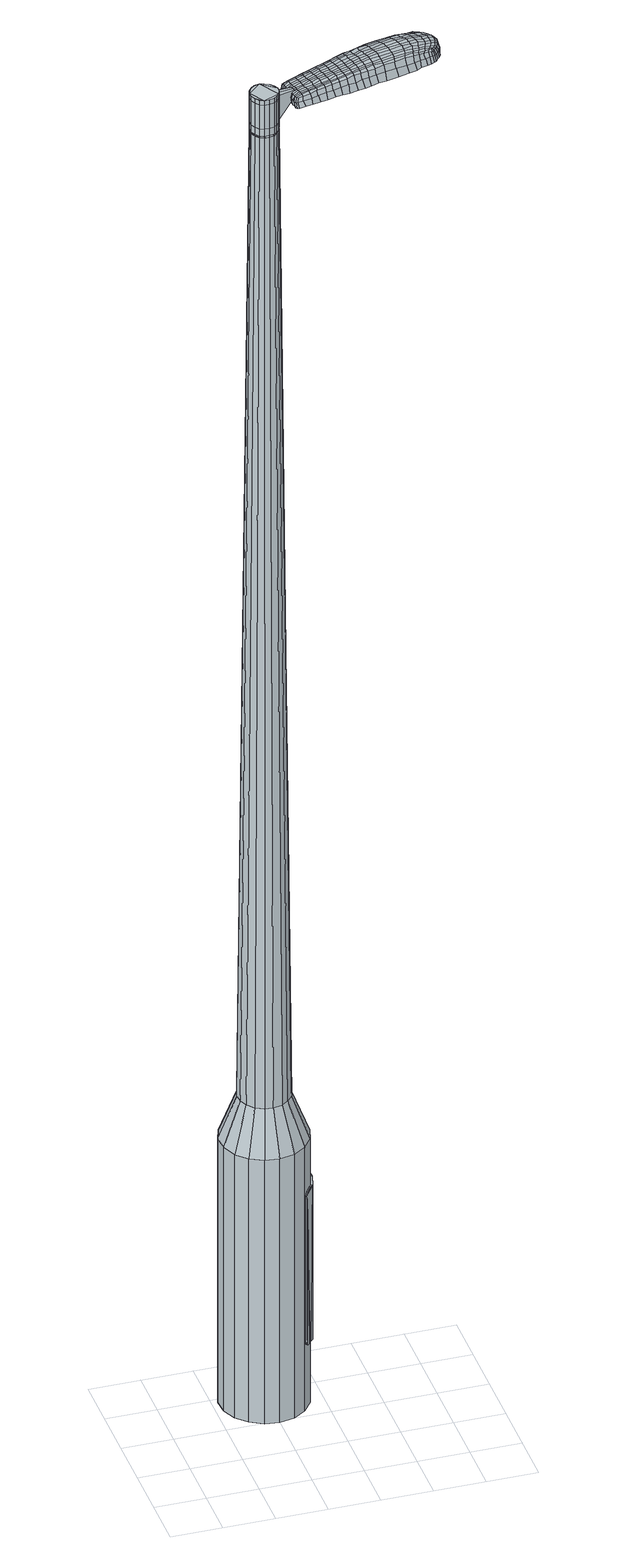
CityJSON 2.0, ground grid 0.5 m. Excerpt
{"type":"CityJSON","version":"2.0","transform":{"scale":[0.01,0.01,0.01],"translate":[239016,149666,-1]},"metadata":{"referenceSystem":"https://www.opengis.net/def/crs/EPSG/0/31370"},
"CityObjects":{
"object1":{"type":"GenericCityObject","attributes":{"cluster":760,"mean_distance_to_centroid":0.242,"new_centroid_x":239016.97,"new_centroid_y":149667.37,"mean_distance_to_camera":16.79,"H1":20.97,"H2":20.76,"Z_final":111.02,"cluster2":68,"proj_x":239018.11,"proj_y":149672.54,"id_line":95481,"bearing_l":282.46,"distance":5.29,"orientation":"left","G_obj":12.46},"geometry":[{"type":"MultiSurface","lod":"2","boundaries":[[[0,1,2,3]],[[1,4,5,2]],[[4,6,7,5]],[[6,8,9,7]],[[8,10,11,9]],[[10,12,13,11]],[[12,14,15,13]],[[14,16,17,15]],[[16,18,19,17]],[[18,20,21,19]],[[20,22,23,21]],[[22,24,25,23]],[[24,26,27,25]],[[26,28,29,27]],[[28,30,31,29]],[[30,32,33,31]],[[32,34,35,33]],[[34,0,3,35]],[[36,37,38,39]],[[38,40,41,42]],[[41,43,42]],[[42,44,45,46]],[[45,47,46]],[[46,48,49,50]],[[49,51,50]],[[42,46,50,38]],[[50,52,39,38]],[[53,36,39]],[[2,5,7,35]],[[7,9,11,15]],[[11,13,15]],[[15,17,19,23]],[[19,21,23]],[[23,25,27,31]],[[27,29,31]],[[15,23,31,7]],[[31,33,35,7]],[[3,2,35]],[[1,0,54,55]],[[0,34,56,54]],[[34,32,57,56]],[[32,30,58,57]],[[30,28,59,58]],[[28,26,60,59]],[[26,24,61,60]],[[24,22,62,61]],[[22,20,63,62]],[[20,18,64,63]],[[18,16,65,64]],[[16,14,66,65]],[[14,12,67,66]],[[12,10,68,67]],[[10,8,69,68]],[[8,6,70,69]],[[6,4,71,70]],[[4,1,55,71]],[[55,54,72,73]],[[54,56,74,72]],[[56,57,75,74]],[[57,58,76,75]],[[58,59,77,76]],[[59,60,78,77]],[[60,61,79,78]],[[61,62,80,79]],[[62,63,81,80]],[[63,64,82,81]],[[64,65,83,82]],[[65,66,84,83]],[[66,67,85,84]],[[67,68,86,85]],[[68,69,87,86]],[[69,70,88,87]],[[70,71,89,88]],[[71,55,73,89]],[[90,91,92,93]],[[94,95,91,90]],[[96,97,95,94]],[[98,99,97,96]],[[100,101,99,98]],[[102,103,101,100]],[[104,105,103,102]],[[106,107,105,104]],[[108,109,107,106]],[[110,111,109,108]],[[112,113,111,110]],[[114,115,113,112]],[[116,117,115,114]],[[86,118,117,116]],[[119,120,118,86]],[[121,122,120,119]],[[89,123,122,121]],[[93,92,123,89]],[[124,125,126,127]],[[128,124,127,129]],[[130,128,129,131]],[[132,130,131,133]],[[134,132,133,135]],[[136,134,135,137]],[[138,136,137,139]],[[140,138,139,141]],[[142,140,141,143]],[[144,142,143,145]],[[146,144,145,147]],[[148,146,147,149]],[[150,148,149,151]],[[152,150,151,153]],[[154,152,153,155]],[[156,154,155,157]],[[73,72,90,93]],[[72,74,94,90]],[[74,75,96,94]],[[75,76,98,96]],[[76,77,100,98]],[[77,78,102,100]],[[78,79,104,102]],[[79,80,106,104]],[[80,81,108,106]],[[81,82,110,108]],[[82,83,112,110]],[[83,84,114,112]],[[84,85,116,114]],[[85,86,116]],[[87,119,86]],[[87,88,121,119]],[[88,89,121]],[[73,93,89]],[[158,159,92,91]],[[159,123,92]],[[160,122,123]],[[160,161,120,122]],[[161,118,120]],[[162,117,118]],[[162,163,115,117]],[[163,164,113,115]],[[164,165,111,113]],[[165,166,109,111]],[[166,167,107,109]],[[167,168,105,107]],[[168,169,103,105]],[[169,170,101,103]],[[170,171,99,101]],[[171,172,97,99]],[[172,173,95,97]],[[173,158,91,95]],[[39,52,156,174]],[[159,158,175,157]],[[53,39,174,125]],[[158,173,126,175]],[[36,53,125,124]],[[173,172,127,126]],[[37,36,124,128]],[[172,171,129,127]],[[38,37,128,130]],[[171,170,131,129]],[[40,38,130,132]],[[170,169,133,131]],[[41,40,132,134]],[[169,168,135,133]],[[43,41,134,136]],[[168,167,137,135]],[[42,43,136,138]],[[167,166,139,137]],[[44,42,138,140]],[[166,165,141,139]],[[45,44,140,142]],[[165,164,143,141]],[[47,45,142,144]],[[164,163,145,143]],[[46,47,144,146]],[[163,162,147,145]],[[48,46,146,148]],[[162,118,149,147]],[[49,48,148,150]],[[118,161,151,149]],[[51,49,150,152]],[[161,160,153,151]],[[50,51,152,154]],[[160,123,155,153]],[[52,50,154,156]],[[123,159,157,155]],[[156,157,176,177]],[[157,175,178,176]],[[175,126,179,178]],[[126,125,180,179]],[[125,174,181,180]],[[174,156,177,181]],[[182,183,184,185]],[[186,182,185,187]],[[182,186,188,189]],[[183,182,189,190]],[[191,192,193,194]],[[195,191,194,196]],[[191,195,197,198]],[[192,191,198,199]],[[200,201,202,203]],[[204,200,203,205]],[[200,204,206,207]],[[201,200,207,208]],[[209,210,211,212]],[[213,209,212,214]],[[209,213,215,216]],[[210,209,216,217]],[[218,219,220,221]],[[222,218,221,223]],[[218,222,224,225]],[[219,218,225,226]],[[227,228,229,230]],[[231,227,230,232]],[[227,231,233,234]],[[228,227,234,235]],[[236,237,238,239]],[[228,236,239,229]],[[236,228,235,240]],[[237,236,240,241]],[[242,243,244,245]],[[237,242,245,238]],[[242,237,241,246]],[[243,242,246,247]],[[248,186,187,249]],[[243,248,249,244]],[[248,243,247,250]],[[186,248,250,188]],[[251,252,253,254]],[[255,251,254,256]],[[251,255,257,258]],[[252,251,258,259]],[[260,261,262,263]],[[252,260,263,253]],[[260,252,259,264]],[[261,260,264,265]],[[266,267,268,269]],[[261,266,269,262]],[[266,261,265,270]],[[267,266,270,271]],[[272,273,274,275]],[[267,272,275,268]],[[272,267,271,276]],[[273,272,276,277]],[[278,183,190,279]],[[273,278,279,274]],[[278,273,277,280]],[[183,278,280,184]],[[281,282,283,284]],[[285,281,284,286]],[[281,285,287,288]],[[282,281,288,289]],[[290,291,292,293]],[[282,290,293,283]],[[290,282,289,294]],[[291,290,294,295]],[[296,297,298,299]],[[291,296,299,292]],[[296,291,295,300]],[[297,296,300,301]],[[302,195,196,303]],[[297,302,303,298]],[[302,297,301,304]],[[195,302,304,197]],[[305,306,307,308]],[[309,305,308,310]],[[305,309,311,312]],[[306,305,312,313]],[[314,315,316,317]],[[306,314,317,307]],[[314,306,313,318]],[[315,314,318,319]],[[320,321,322,323]],[[315,320,323,316]],[[320,315,319,324]],[[321,320,324,325]],[[326,327,328,329]],[[321,326,329,322]],[[326,321,325,330]],[[327,326,330,331]],[[332,192,199,333]],[[327,332,333,328]],[[332,327,331,334]],[[192,332,334,193]],[[335,221,220,336]],[[337,335,336,338]],[[335,337,339,340]],[[221,335,340,223]],[[341,337,338,342]],[[343,341,342,344]],[[341,343,345,346]],[[337,341,346,339]],[[347,343,344,348]],[[349,347,348,350]],[[347,349,351,352]],[[343,347,352,345]],[[353,349,350,354]],[[355,353,354,356]],[[353,355,357,358]],[[349,353,358,351]],[[359,355,356,360]],[[210,359,360,211]],[[359,210,217,361]],[[355,359,361,357]],[[362,363,208,207]],[[364,362,207,206]],[[362,364,365,366]],[[363,362,366,367]],[[368,369,367,366]],[[370,368,366,365]],[[368,370,371,372]],[[369,368,372,373]],[[374,375,373,372]],[[376,374,372,371]],[[374,376,377,378]],[[375,374,378,379]],[[380,381,379,378]],[[382,380,378,377]],[[380,382,215,213]],[[381,380,213,214]],[[383,384,385,386]],[[285,383,386,287]],[[383,285,286,387]],[[384,383,387,388]],[[389,204,205,390]],[[384,389,390,385]],[[389,384,388,391]],[[204,389,391,206]],[[392,393,394,395]],[[231,392,395,233]],[[392,231,232,396]],[[393,392,396,397]],[[398,399,400,401]],[[393,398,401,394]],[[398,393,397,402]],[[399,398,402,403]],[[404,201,208,405]],[[399,404,405,400]],[[404,399,403,406]],[[201,404,406,202]],[[407,408,409,410]],[[189,407,410,190]],[[407,189,188,411]],[[408,407,411,412]],[[413,414,415,416]],[[408,413,416,409]],[[413,408,412,417]],[[414,413,417,418]],[[419,212,211,420]],[[414,419,420,415]],[[419,414,418,421]],[[212,419,421,214]],[[422,423,424,425]],[[194,422,425,196]],[[422,194,193,426]],[[423,422,426,427]],[[428,216,215,429]],[[423,428,429,424]],[[428,423,427,430]],[[216,428,430,217]],[[431,432,433,434]],[[309,431,434,311]],[[431,309,310,435]],[[432,431,435,436]],[[437,222,223,438]],[[432,437,438,433]],[[437,432,436,439]],[[222,437,439,224]],[[440,441,442,443]],[[255,440,443,257]],[[440,255,256,444]],[[441,440,444,445]],[[446,447,448,449]],[[441,446,449,442]],[[446,441,445,450]],[[447,446,450,451]],[[452,219,226,453]],[[447,452,453,448]],[[452,447,451,454]],[[219,452,454,220]],[[455,456,445,444]],[[254,455,444,256]],[[455,254,253,457]],[[456,455,457,458]],[[459,460,451,450]],[[456,459,450,445]],[[459,456,458,461]],[[460,459,461,462]],[[463,336,220,454]],[[460,463,454,451]],[[463,460,462,464]],[[336,463,464,338]],[[465,466,467,468]],[[312,465,468,313]],[[465,312,311,434]],[[466,465,434,433]],[[469,340,339,470]],[[466,469,470,467]],[[469,466,433,438]],[[340,469,438,223]],[[471,472,458,457]],[[263,471,457,253]],[[471,263,262,473]],[[472,471,473,474]],[[475,476,462,461]],[[472,475,461,458]],[[475,472,474,477]],[[476,475,477,478]],[[479,342,338,464]],[[476,479,464,462]],[[479,476,478,480]],[[342,479,480,344]],[[481,482,483,484]],[[318,481,484,319]],[[481,318,313,468]],[[482,481,468,467]],[[485,346,345,486]],[[482,485,486,483]],[[485,482,467,470]],[[346,485,470,339]],[[487,488,474,473]],[[269,487,473,262]],[[487,269,268,489]],[[488,487,489,490]],[[491,492,478,477]],[[488,491,477,474]],[[491,488,490,493]],[[492,491,493,494]],[[495,348,344,480]],[[492,495,480,478]],[[495,492,494,496]],[[348,495,496,350]],[[497,498,499,500]],[[324,497,500,325]],[[497,324,319,484]],[[498,497,484,483]],[[501,352,351,502]],[[498,501,502,499]],[[501,498,483,486]],[[352,501,486,345]],[[503,504,490,489]],[[275,503,489,268]],[[503,275,274,505]],[[504,503,505,506]],[[507,508,494,493]],[[504,507,493,490]],[[507,504,506,509]],[[508,507,509,510]],[[511,354,350,496]],[[508,511,496,494]],[[511,508,510,512]],[[354,511,512,356]],[[513,514,515,516]],[[330,513,516,331]],[[513,330,325,500]],[[514,513,500,499]],[[517,358,357,518]],[[514,517,518,515]],[[517,514,499,502]],[[358,517,502,351]],[[519,520,506,505]],[[279,519,505,274]],[[519,279,190,410]],[[520,519,410,409]],[[521,522,510,509]],[[520,521,509,506]],[[521,520,409,416]],[[522,521,416,415]],[[523,360,356,512]],[[522,523,512,510]],[[523,522,415,420]],[[360,523,420,211]],[[524,525,427,426]],[[334,524,426,193]],[[524,334,331,516]],[[525,524,516,515]],[[526,361,217,430]],[[525,526,430,427]],[[526,525,515,518]],[[361,526,518,357]],[[527,528,388,387]],[[284,527,387,286]],[[527,284,283,529]],[[528,527,529,530]],[[531,364,206,391]],[[528,531,391,388]],[[531,528,530,532]],[[364,531,532,365]],[[533,534,535,536]],[[234,533,536,235]],[[533,234,233,395]],[[534,533,395,394]],[[537,538,539,540]],[[534,537,540,535]],[[537,534,394,401]],[[538,537,401,400]],[[541,363,367,542]],[[538,541,542,539]],[[541,538,400,405]],[[363,541,405,208]],[[543,544,530,529]],[[293,543,529,283]],[[543,293,292,545]],[[544,543,545,546]],[[547,370,365,532]],[[544,547,532,530]],[[547,544,546,548]],[[370,547,548,371]],[[549,550,551,552]],[[240,549,552,241]],[[549,240,235,536]],[[550,549,536,535]],[[553,554,555,556]],[[550,553,556,551]],[[553,550,535,540]],[[554,553,540,539]],[[557,369,373,558]],[[554,557,558,555]],[[557,554,539,542]],[[369,557,542,367]],[[559,560,546,545]],[[299,559,545,292]],[[559,299,298,561]],[[560,559,561,562]],[[563,376,371,548]],[[560,563,548,546]],[[563,560,562,564]],[[376,563,564,377]],[[565,566,567,568]],[[246,565,568,247]],[[565,246,241,552]],[[566,565,552,551]],[[569,570,571,572]],[[566,569,572,567]],[[569,566,551,556]],[[570,569,556,555]],[[573,375,379,574]],[[570,573,574,571]],[[573,570,555,558]],[[375,573,558,373]],[[575,576,562,561]],[[303,575,561,298]],[[575,303,196,425]],[[576,575,425,424]],[[577,382,377,564]],[[576,577,564,562]],[[577,576,424,429]],[[382,577,429,215]],[[578,579,412,411]],[[250,578,411,188]],[[578,250,247,568]],[[579,578,568,567]],[[580,581,418,417]],[[579,580,417,412]],[[580,579,567,572]],[[581,580,572,571]],[[582,381,214,421]],[[581,582,421,418]],[[582,581,571,574]],[[381,582,574,379]],[[583,584,585,586]],[[586,585,587,588]],[[589,587,585,590]],[[590,585,584,591]],[[592,593,594,595]],[[595,594,596,597]],[[598,596,594,599]],[[599,594,593,600]],[[601,602,603,604]],[[604,603,605,606]],[[607,605,603,608]],[[608,603,602,609]],[[610,611,612,613]],[[613,612,614,615]],[[616,614,612,617]],[[617,612,611,618]],[[619,620,621,622]],[[622,621,623,624]],[[625,623,621,626]],[[626,621,620,627]],[[628,629,630,631]],[[631,630,632,633]],[[634,632,630,635]],[[635,630,629,636]],[[637,638,639,640]],[[640,639,629,628]],[[636,629,639,641]],[[641,639,638,642]],[[643,644,645,646]],[[646,645,638,637]],[[642,638,645,647]],[[647,645,644,648]],[[588,587,649,650]],[[650,649,644,643]],[[648,644,649,651]],[[651,649,587,589]],[[652,653,654,655]],[[655,654,656,657]],[[658,656,654,659]],[[659,654,653,660]],[[661,662,663,664]],[[664,663,653,652]],[[660,653,663,665]],[[665,663,662,666]],[[667,668,669,670]],[[670,669,662,661]],[[666,662,669,671]],[[671,669,668,672]],[[673,674,675,676]],[[676,675,668,667]],[[672,668,675,677]],[[677,675,674,678]],[[591,584,679,680]],[[680,679,674,673]],[[678,674,679,681]],[[681,679,584,583]],[[682,683,684,685]],[[685,684,686,687]],[[688,686,684,689]],[[689,684,683,690]],[[691,692,693,694]],[[694,693,683,682]],[[690,683,693,695]],[[695,693,692,696]],[[697,698,699,700]],[[700,699,692,691]],[[696,692,699,701]],[[701,699,698,702]],[[597,596,703,704]],[[704,703,698,697]],[[702,698,703,705]],[[705,703,596,598]],[[706,707,708,709]],[[709,708,710,711]],[[712,710,708,713]],[[713,708,707,714]],[[715,716,717,718]],[[718,717,707,706]],[[714,707,717,719]],[[719,717,716,720]],[[721,722,723,724]],[[724,723,716,715]],[[720,716,723,725]],[[725,723,722,726]],[[727,728,729,730]],[[730,729,722,721]],[[726,722,729,731]],[[731,729,728,732]],[[600,593,733,734]],[[734,733,728,727]],[[732,728,733,735]],[[735,733,593,592]],[[619,622,736,737]],[[737,736,738,739]],[[740,738,736,741]],[[741,736,622,624]],[[739,738,742,743]],[[743,742,744,745]],[[746,744,742,747]],[[747,742,738,740]],[[745,744,748,749]],[[749,748,750,751]],[[752,750,748,753]],[[753,748,744,746]],[[751,750,754,755]],[[755,754,756,757]],[[758,756,754,759]],[[759,754,750,752]],[[757,756,760,761]],[[761,760,611,610]],[[618,611,760,762]],[[762,760,756,758]],[[609,763,764,608]],[[608,764,765,607]],[[766,765,764,767]],[[767,764,763,768]],[[768,769,770,767]],[[767,770,771,766]],[[772,771,770,773]],[[773,770,769,774]],[[774,775,776,773]],[[773,776,777,772]],[[778,777,776,779]],[[779,776,775,780]],[[780,781,782,779]],[[779,782,783,778]],[[616,783,782,614]],[[614,782,781,615]],[[784,785,786,787]],[[787,786,686,688]],[[687,686,786,788]],[[788,786,785,789]],[[606,605,790,791]],[[791,790,785,784]],[[789,785,790,792]],[[792,790,605,607]],[[793,794,795,796]],[[796,795,632,634]],[[633,632,795,797]],[[797,795,794,798]],[[799,800,801,802]],[[802,801,794,793]],[[798,794,801,803]],[[803,801,800,804]],[[609,602,805,806]],[[806,805,800,799]],[[804,800,805,807]],[[807,805,602,601]],[[808,809,810,811]],[[811,810,590,591]],[[589,590,810,812]],[[812,810,809,813]],[[814,815,816,817]],[[817,816,809,808]],[[813,809,816,818]],[[818,816,815,819]],[[610,613,820,821]],[[821,820,815,814]],[[819,815,820,822]],[[822,820,613,615]],[[823,824,825,826]],[[826,825,595,597]],[[592,595,825,827]],[[827,825,824,828]],[[616,617,829,830]],[[830,829,824,823]],[[828,824,829,831]],[[831,829,617,618]],[[832,833,834,835]],[[835,834,710,712]],[[711,710,834,836]],[[836,834,833,837]],[[624,623,838,839]],[[839,838,833,832]],[[837,833,838,840]],[[840,838,623,625]],[[841,656,842,843]],[[843,842,656,658]],[[657,656,842,844]],[[844,842,656,845]],[[846,847,848,849]],[[849,848,656,841]],[[845,656,848,850]],[[850,848,847,851]],[[627,620,852,853]],[[853,852,847,846]],[[851,847,852,854]],[[854,852,620,619]],[[845,855,856,844]],[[844,856,655,657]],[[652,655,856,857]],[[856,855,857]],[[851,858,859,850]],[[850,859,855,845]],[[857,855,859,860]],[[860,859,858,861]],[[619,737,862,854]],[[854,862,858,851]],[[861,858,862,863]],[[863,862,737,739]],[[864,865,866,867]],[[867,866,713,714]],[[712,713,866,835]],[[835,866,865,832]],[[740,741,868,869]],[[869,868,865,864]],[[832,865,868,839]],[[839,868,741,624]],[[870,871,857]],[[857,871,664,652]],[[661,664,871,872]],[[872,871,870,873]],[[861,874,875,860]],[[860,875,870,857]],[[873,870,875,876]],[[876,875,874,877]],[[739,743,878,863]],[[863,878,874,861]],[[877,874,878,879]],[[879,878,743,745]],[[880,881,882,883]],[[883,882,719,720]],[[714,719,882,867]],[[867,882,881,864]],[[746,747,884,885]],[[885,884,881,880]],[[864,881,884,869]],[[869,884,747,740]],[[873,886,872]],[[872,886,670,661]],[[667,670,886,887]],[[887,886,888]],[[877,889,890,876]],[[876,890,886,873]],[[888,886,890,891]],[[891,890,889,892]],[[745,749,893,879]],[[879,893,889,877]],[[892,889,893,894]],[[894,893,749,751]],[[895,896,897,898]],[[898,897,725,726]],[[720,725,897,883]],[[883,897,896,880]],[[752,753,899,900]],[[900,899,896,895]],[[880,896,899,885]],[[885,899,753,746]],[[888,901,902,887]],[[887,902,676,667]],[[673,676,902,903]],[[903,902,901,904]],[[892,905,906,891]],[[891,906,901,888]],[[904,901,906,907]],[[907,906,905,908]],[[751,755,909,894]],[[894,909,905,892]],[[908,905,909,910]],[[910,909,755,757]],[[911,912,913,914]],[[914,913,731,732]],[[726,731,913,898]],[[898,913,912,895]],[[758,759,915,916]],[[916,915,912,911]],[[895,912,915,900]],[[900,915,759,752]],[[904,917,918,903]],[[903,918,680,673]],[[591,680,918,811]],[[811,918,917,808]],[[908,919,920,907]],[[907,920,917,904]],[[808,917,920,817]],[[817,920,919,814]],[[757,761,921,910]],[[910,921,919,908]],[[814,919,921,821]],[[821,921,761,610]],[[828,922,923,827]],[[827,923,735,592]],[[732,735,923,914]],[[914,923,922,911]],[[618,762,924,831]],[[831,924,922,828]],[[911,922,924,916]],[[916,924,762,758]],[[789,925,926,788]],[[788,926,685,687]],[[682,685,926,927]],[[927,926,925,928]],[[607,765,929,792]],[[792,929,925,789]],[[928,925,929,930]],[[930,929,765,766]],[[931,932,933,934]],[[934,933,635,636]],[[634,635,933,796]],[[796,933,932,793]],[[935,936,937,938]],[[938,937,932,931]],[[793,932,937,802]],[[802,937,936,799]],[[768,763,939,940]],[[940,939,936,935]],[[799,936,939,806]],[[806,939,763,609]],[[928,941,942,927]],[[927,942,694,682]],[[691,694,942,943]],[[943,942,941,944]],[[766,771,945,930]],[[930,945,941,928]],[[944,941,945,946]],[[946,945,771,772]],[[947,948,949,950]],[[950,949,641,642]],[[636,641,949,934]],[[934,949,948,931]],[[951,952,953,954]],[[954,953,948,947]],[[931,948,953,938]],[[938,953,952,935]],[[774,769,955,956]],[[956,955,952,951]],[[935,952,955,940]],[[940,955,769,768]],[[944,957,958,943]],[[943,958,700,691]],[[697,700,958,959]],[[959,958,957,960]],[[772,777,961,946]],[[946,961,957,944]],[[960,957,961,962]],[[962,961,777,778]],[[963,964,965,966]],[[966,965,647,648]],[[642,647,965,950]],[[950,965,964,947]],[[967,968,969,970]],[[970,969,964,963]],[[947,964,969,954]],[[954,969,968,951]],[[780,775,971,972]],[[972,971,968,967]],[[951,968,971,956]],[[956,971,775,774]],[[960,973,974,959]],[[959,974,704,697]],[[597,704,974,826]],[[826,974,973,823]],[[778,783,975,962]],[[962,975,973,960]],[[823,973,975,830]],[[830,975,783,616]],[[813,976,977,812]],[[812,977,651,589]],[[648,651,977,966]],[[966,977,976,963]],[[819,978,979,818]],[[818,979,976,813]],[[963,976,979,970]],[[970,979,978,967]],[[615,781,980,822]],[[822,980,978,819]],[[967,978,980,972]],[[972,980,781,780]],[[583,586,185,184]],[[586,588,187,185]],[[598,599,198,197]],[[599,600,199,198]],[[601,604,203,202]],[[604,606,205,203]],[[625,626,225,224]],[[626,627,226,225]],[[628,631,230,229]],[[631,633,232,230]],[[637,640,239,238]],[[640,628,229,239]],[[643,646,245,244]],[[646,637,238,245]],[[588,650,249,187]],[[650,643,244,249]],[[658,659,258,257]],[[659,660,259,258]],[[660,665,264,259]],[[665,666,265,264]],[[666,671,270,265]],[[671,672,271,270]],[[672,677,276,271]],[[677,678,277,276]],[[678,681,280,277]],[[681,583,184,280]],[[688,689,288,287]],[[689,690,289,288]],[[690,695,294,289]],[[695,696,295,294]],[[696,701,300,295]],[[701,702,301,300]],[[702,705,304,301]],[[705,598,197,304]],[[706,709,308,307]],[[709,711,310,308]],[[715,718,317,316]],[[718,706,307,317]],[[721,724,323,322]],[[724,715,316,323]],[[727,730,329,328]],[[730,721,322,329]],[[600,734,333,199]],[[734,727,328,333]],[[784,787,386,385]],[[787,688,287,386]],[[606,791,390,205]],[[791,784,385,390]],[[633,797,396,232]],[[797,798,397,396]],[[798,803,402,397]],[[803,804,403,402]],[[804,807,406,403]],[[807,601,202,406]],[[711,836,435,310]],[[836,837,436,435]],[[837,840,439,436]],[[840,625,224,439]],[[841,843,443,442]],[[843,658,257,443]],[[846,849,449,448]],[[849,841,442,449]],[[627,853,453,226]],[[853,846,448,453]],[[981,982,983,984]],[[985,986,984,983]],[[987,988,989,990]],[[991,992,993,994]],[[982,995,996,983]],[[997,985,983,996]],[[998,987,990,999]],[[1000,1001,992,991]],[[995,1002,1003,996]],[[1003,1004,997,996]],[[1005,998,999,1006]],[[1007,1001,1000,1008]],[[1002,1009,1010,1003]],[[1010,1011,1004,1003]],[[1012,1005,1006,1013]],[[1014,1007,1008,1015]],[[1016,1017,1018,1019]],[[1020,1021,1017,1016]],[[1020,1022,1023,1021]],[[1022,1024,1025,1023]],[[1026,1027,1028,1029]],[[1030,1031,1027,1026]],[[1032,1033,1031,1030]],[[1034,1035,1033,1032]],[[1029,1018,1017,1026]],[[1026,1017,1021,1030]],[[1021,1023,1032,1030]],[[1023,1025,1034,1032]],[[990,989,986,985]],[[999,990,985,997]],[[1004,1006,999,997]],[[1011,1013,1006,1004]],[[991,994,988,987]],[[1000,991,987,998]],[[1008,1000,998,1005]],[[1015,1008,1005,1012]],[[992,1016,1019,993]],[[1001,1020,1016,992]],[[1022,1020,1001,1007]],[[1024,1022,1007,1014]],[[1036,1037,1038,1039]],[[1038,1040,1041,1042]],[[1038,1042,1043,1044]],[[1038,1044,1039]],[[1045,1036,1039,1046]],[[1047,1046,1039,1048]],[[1049,1048,1039]],[[1050,1038,1037,1051]],[[1052,1050,1051,1053]],[[1054,1052,1053,1055]],[[1056,1054,1055,1057]],[[1058,1056,1057,1059]],[[1059,1060,1061,1062]],[[1059,1062,1063,1064]],[[1059,1064,1065,1066]],[[1065,1067,1068,1069]],[[1065,1069,1070,1071]],[[1065,1071,1066]],[[1059,1066,1058]],[[1072,1073,1037,1036]],[[1074,1075,1040,1038]],[[1076,1077,1049,1039]],[[1073,1078,1051,1037]],[[1079,1074,1038,1050]],[[1078,1080,1053,1051]],[[1081,1079,1050,1052]],[[1080,1082,1055,1053]],[[1083,1081,1052,1054]],[[1082,1084,1057,1055]],[[1085,1083,1054,1056]],[[1084,1086,1059,1057]],[[1087,1085,1056,1058]],[[1086,1088,1060,1059]],[[1089,1090,1067,1065]],[[1091,1087,1058,1066]],[[1061,1060,1088,1092]],[[1062,1061,1092,1093]],[[1063,1062,1093,1094]],[[1064,1063,1094,1095]],[[1065,1064,1095,1089]],[[1096,1072,1036,1045]],[[1097,1096,1045,1046]],[[1098,1097,1046,1047]],[[1099,1098,1047,1048]],[[1077,1099,1048,1049]],[[1041,1040,1075,1100]],[[1068,1067,1090,1101]],[[1042,1041,1100,1102]],[[1043,1042,1102,1103]],[[1044,1043,1103,1104]],[[1039,1044,1104,1076]],[[1069,1068,1101,1105]],[[1070,1069,1105,1106]],[[1071,1070,1106,1107]],[[1066,1071,1107,1091]]]}]}
},
"vertices":[
[140,148,384],[140,134,384],[140,134,96],[140,148,96],[136,120,384],[136,120,96],[127,108,384],[127,108,96],[115,100,384],[115,100,96],[100,97,384],[100,97,96],[86,99,384],[86,99,96],[73,106,384],[73,106,96],[63,116,384],[63,116,96],[57,130,384],[57,130,96],[56,145,384],[56,145,96],[61,159,384],[61,159,96],[70,170,384],[70,170,96],[82,178,384],[82,178,96],[97,181,384],[97,181,96],[111,180,384],[111,180,96],[124,173,384],[124,173,96],[134,162,384],[134,162,96],[107,150,1524],[102,152,1524],[98,153,1524],[112,142,1524],[93,152,1524],[89,149,1524],[85,141,1524],[86,145,1524],[85,136,1524],[87,132,1524],[94,126,1524],[90,128,1524],[99,126,1524],[104,127,1524],[110,133,1524],[107,129,1524],[112,137,1524],[110,146,1524],[123,145,429],[123,136,429],[120,153,429],[114,159,429],[106,163,429],[97,164,429],[89,162,429],[81,158,429],[76,151,429],[73,142,429],[74,134,429],[77,126,429],[83,119,429],[91,115,429],[99,114,429],[108,116,429],[115,121,429],[121,128,429],[112,142,1483],[112,137,1483],[110,146,1483],[107,150,1483],[102,152,1483],[98,153,1483],[93,152,1483],[89,149,1483],[86,145,1483],[85,141,1483],[85,136,1483],[87,132,1483],[90,128,1483],[94,126,1483],[99,126,1483],[104,127,1483],[107,129,1483],[110,133,1483],[111,142,1483],[111,142,1485],[111,137,1485],[111,137,1483],[109,146,1483],[109,146,1485],[106,149,1483],[106,149,1485],[102,151,1483],[102,151,1485],[98,152,1483],[98,152,1485],[93,151,1483],[93,151,1485],[90,149,1483],[90,149,1485],[87,145,1483],[87,145,1485],[86,141,1483],[86,141,1485],[86,136,1483],[86,136,1485],[88,132,1483],[88,132,1485],[91,129,1483],[91,129,1485],[95,127,1483],[95,127,1485],[99,126,1485],[103,127,1483],[103,127,1485],[107,130,1483],[107,130,1485],[110,133,1485],[107,150,1519],[110,146,1519],[110,146,1493],[107,150,1493],[102,152,1519],[102,152,1493],[98,153,1519],[98,153,1493],[93,152,1519],[93,152,1493],[89,149,1519],[89,149,1493],[86,145,1519],[86,145,1493],[85,141,1519],[85,141,1493],[85,136,1519],[85,136,1493],[87,132,1519],[87,132,1493],[90,128,1519],[90,128,1493],[94,126,1519],[94,126,1493],[99,126,1519],[99,126,1493],[104,127,1519],[104,127,1493],[107,129,1519],[107,129,1493],[110,133,1519],[110,133,1493],[112,137,1519],[112,137,1493],[112,142,1485],[112,137,1485],[107,129,1485],[104,127,1485],[94,126,1485],[90,128,1485],[87,132,1485],[85,136,1485],[85,141,1485],[86,145,1485],[89,149,1485],[93,152,1485],[98,153,1485],[102,152,1485],[107,150,1485],[110,146,1485],[112,142,1519],[112,142,1493],[130,143,1513],[130,143,1518],[130,146,1513],[129,149,1513],[129,149,1518],[130,146,1518],[206,143,1519],[199,142,1518],[201,141,1509],[208,142,1510],[215,145,1519],[216,143,1510],[214,146,1526],[205,144,1525],[198,143,1525],[198,181,1519],[191,179,1518],[191,177,1525],[198,179,1525],[207,183,1519],[206,181,1526],[208,185,1510],[199,182,1510],[192,181,1509],[274,179,1519],[274,176,1519],[275,176,1513],[275,180,1513],[272,183,1519],[273,183,1513],[270,183,1524],[272,179,1524],[273,175,1524],[201,163,1530],[194,162,1529],[195,159,1529],[202,160,1530],[210,165,1531],[211,162,1531],[209,169,1530],[200,167,1530],[193,165,1529],[123,146,1512],[123,143,1512],[124,143,1517],[124,146,1517],[122,149,1512],[123,149,1517],[123,149,1506],[123,146,1506],[124,143,1506],[264,157,1519],[261,156,1519],[262,155,1512],[265,156,1512],[266,158,1518],[267,157,1512],[265,159,1522],[263,158,1523],[260,157,1524],[256,154,1519],[251,153,1519],[252,152,1512],[258,153,1512],[255,156,1524],[250,154,1525],[245,151,1519],[237,149,1519],[239,148,1511],[247,150,1511],[244,152,1526],[236,151,1526],[226,147,1519],[228,146,1510],[225,148,1526],[133,131,1513],[141,132,1513],[140,133,1518],[133,132,1517],[128,131,1512],[129,132,1516],[129,130,1506],[135,130,1507],[142,131,1507],[148,134,1514],[156,135,1515],[155,136,1520],[147,135,1519],[150,133,1507],[157,134,1507],[163,136,1515],[170,137,1516],[169,138,1522],[162,137,1521],[165,135,1508],[172,136,1508],[178,138,1517],[185,139,1517],[184,141,1524],[177,139,1523],[179,137,1508],[187,138,1509],[192,141,1518],[191,142,1524],[194,139,1509],[257,192,1519],[254,192,1519],[254,191,1524],[257,191,1523],[259,192,1518],[259,191,1522],[260,193,1512],[258,194,1512],[254,193,1512],[249,191,1519],[243,191,1519],[243,189,1525],[249,190,1524],[249,193,1512],[244,192,1512],[237,190,1519],[229,188,1519],[229,186,1526],[237,188,1526],[238,191,1511],[230,190,1511],[218,185,1519],[218,184,1526],[219,187,1510],[127,161,1513],[134,163,1513],[135,164,1507],[128,162,1507],[122,159,1512],[122,160,1506],[123,158,1516],[127,160,1517],[134,162,1518],[142,165,1514],[149,167,1515],[150,168,1507],[142,166,1507],[141,164,1519],[148,166,1520],[156,169,1515],[163,171,1516],[164,173,1508],[157,171,1508],[155,167,1521],[163,169,1522],[170,173,1517],[177,175,1517],[178,177,1509],[171,175,1508],[170,171,1523],[177,173,1524],[184,177,1518],[185,179,1509],[184,175,1524],[129,147,1519],[130,145,1519],[136,149,1520],[137,146,1520],[136,152,1520],[128,150,1519],[144,150,1522],[144,148,1522],[151,152,1523],[151,149,1523],[150,155,1523],[143,153,1521],[158,154,1524],[159,151,1524],[165,155,1525],[166,152,1525],[165,158,1525],[157,157,1524],[173,157,1526],[173,154,1526],[180,158,1527],[180,155,1527],[179,162,1527],[172,160,1526],[187,160,1528],[188,157,1528],[186,164,1528],[269,178,1527],[270,175,1527],[267,182,1526],[263,181,1527],[265,177,1528],[265,174,1528],[259,176,1529],[259,172,1529],[257,180,1528],[250,178,1530],[251,175,1530],[252,171,1530],[244,173,1531],[245,169,1531],[243,177,1530],[234,175,1531],[235,171,1531],[236,167,1531],[223,168,1531],[224,165,1531],[222,172,1531],[262,192,1518],[264,190,1519],[265,191,1513],[262,193,1513],[261,191,1523],[263,189,1523],[268,187,1519],[269,188,1513],[267,186,1524],[268,160,1518],[270,162,1518],[268,162,1523],[266,160,1523],[269,159,1513],[271,161,1513],[272,165,1519],[274,168,1519],[272,168,1524],[270,165,1523],[273,164,1513],[274,168,1513],[274,172,1519],[273,172,1524],[275,172,1513],[204,146,1528],[204,148,1528],[197,146,1528],[197,145,1527],[213,147,1528],[213,149,1529],[204,150,1529],[203,154,1530],[196,152,1529],[197,149,1528],[213,152,1529],[212,155,1530],[203,157,1530],[195,155,1529],[212,159,1531],[198,177,1528],[198,175,1529],[207,177,1529],[206,180,1528],[191,176,1527],[191,173,1528],[199,171,1529],[208,173,1530],[192,169,1528],[120,157,1512],[120,155,1512],[122,155,1517],[121,157,1517],[121,158,1506],[121,156,1506],[121,152,1512],[122,152,1517],[122,153,1506],[126,131,1512],[125,133,1512],[126,132,1506],[127,131,1506],[127,132,1517],[126,134,1517],[125,135,1512],[124,138,1512],[125,138,1506],[126,135,1506],[126,136,1517],[125,138,1517],[124,140,1512],[125,140,1506],[125,141,1517],[132,133,1519],[132,135,1519],[139,135,1520],[139,136,1520],[131,137,1519],[131,140,1519],[139,138,1520],[138,141,1520],[130,142,1519],[137,144,1520],[127,158,1519],[127,156,1519],[134,158,1520],[134,160,1520],[128,153,1519],[135,155,1520],[147,136,1521],[146,137,1521],[154,137,1522],[154,139,1522],[146,140,1521],[145,142,1521],[153,141,1522],[153,144,1523],[145,145,1522],[152,147,1523],[141,162,1521],[142,160,1521],[149,162,1522],[148,164,1522],[142,157,1521],[149,159,1522],[161,138,1523],[161,140,1523],[169,140,1524],[168,141,1524],[161,142,1523],[160,145,1524],[168,144,1525],[167,147,1525],[159,148,1524],[167,150,1525],[155,166,1523],[156,164,1523],[163,166,1524],[163,168,1524],[157,160,1524],[164,162,1525],[176,141,1525],[176,143,1525],[183,142,1526],[183,144,1526],[175,145,1526],[174,148,1526],[182,146,1527],[182,149,1527],[174,151,1526],[181,152,1527],[170,170,1525],[170,168,1525],[177,170,1526],[177,172,1526],[171,164,1526],[178,166,1527],[190,143,1527],[190,145,1527],[190,148,1527],[189,151,1528],[188,154,1528],[184,174,1527],[184,171,1527],[185,168,1528],[258,190,1525],[261,189,1525],[255,190,1526],[257,188,1526],[264,186,1526],[260,185,1527],[264,160,1525],[266,161,1525],[262,160,1526],[261,159,1525],[268,164,1525],[269,168,1526],[265,166,1527],[264,163,1526],[270,171,1526],[266,170,1527],[250,189,1526],[252,187,1527],[244,188,1527],[245,186,1528],[254,184,1528],[248,183,1529],[256,157,1526],[257,159,1527],[251,157,1528],[250,155,1527],[258,162,1527],[259,165,1528],[252,163,1529],[252,160,1528],[260,169,1528],[253,167,1530],[237,187,1528],[239,185,1529],[229,185,1528],[231,183,1529],[241,181,1529],[232,179,1530],[244,154,1528],[245,156,1528],[237,154,1529],[236,152,1528],[245,159,1529],[246,162,1530],[237,160,1530],[237,157,1530],[245,166,1530],[237,164,1531],[218,182,1529],[219,180,1529],[220,176,1530],[225,150,1528],[225,152,1529],[225,154,1530],[225,158,1530],[224,161,1531],[201,142,1509],[199,144,1518],[206,145,1518],[208,144,1509],[214,147,1519],[216,145,1510],[213,148,1525],[205,146,1525],[198,145,1525],[191,175,1525],[192,177,1518],[199,179,1518],[198,177,1525],[207,181,1519],[207,179,1525],[208,183,1510],[200,181,1509],[193,179,1509],[273,176,1513],[272,175,1519],[272,179,1519],[272,179,1513],[270,182,1519],[271,182,1513],[268,182,1524],[270,178,1524],[271,175,1524],[195,159,1528],[195,162,1528],[202,163,1529],[202,160,1529],[211,165,1529],[211,162,1529],[210,169,1529],[201,167,1529],[194,165,1528],[126,144,1516],[125,144,1512],[125,146,1512],[126,146,1516],[124,149,1512],[125,149,1516],[125,150,1506],[126,146,1506],[126,144,1506],[261,157,1512],[260,158,1519],[263,159,1518],[264,158,1512],[265,160,1518],[266,159,1512],[264,160,1522],[262,160,1523],[259,159,1523],[252,154,1512],[250,155,1519],[256,156,1519],[257,155,1512],[255,157,1524],[249,156,1525],[239,150,1511],[237,151,1519],[245,153,1519],[246,152,1511],[244,154,1525],[236,152,1526],[226,149,1519],[227,148,1510],[225,150,1526],[140,135,1518],[141,134,1513],[133,133,1513],[133,134,1517],[128,133,1512],[129,133,1515],[129,132,1506],[134,132,1506],[142,133,1507],[155,138,1520],[156,137,1514],[148,135,1514],[147,136,1519],[149,135,1507],[157,136,1507],[169,140,1522],[170,139,1516],[163,138,1515],[162,139,1521],[164,137,1508],[172,138,1508],[184,143,1523],[185,141,1517],[178,140,1516],[176,141,1522],[179,139,1508],[186,140,1508],[192,143,1517],[191,144,1524],[194,141,1509],[254,189,1523],[254,190,1519],[257,190,1518],[257,189,1523],[259,190,1518],[259,189,1522],[260,192,1512],[258,192,1512],[254,191,1512],[243,187,1525],[243,189,1519],[249,189,1519],[249,188,1524],[250,191,1512],[244,190,1512],[229,185,1526],[230,186,1519],[237,188,1519],[237,186,1525],[238,189,1511],[231,188,1511],[219,184,1519],[218,182,1526],[220,185,1510],[136,162,1507],[135,161,1513],[128,159,1513],[128,160,1506],[123,157,1512],[124,158,1506],[124,157,1515],[127,158,1517],[135,160,1518],[150,167,1507],[149,165,1514],[142,163,1514],[143,164,1507],[142,162,1519],[149,164,1520],[165,171,1508],[164,169,1516],[157,167,1515],[157,169,1508],[156,166,1521],[163,168,1522],[179,175,1508],[178,173,1517],[171,171,1516],[172,173,1508],[170,170,1522],[177,172,1523],[185,175,1517],[186,177,1509],[184,173,1524],[130,147,1518],[131,145,1518],[137,149,1519],[137,146,1519],[136,152,1519],[129,150,1518],[144,150,1520],[145,148,1520],[151,152,1521],[152,149,1521],[151,155,1521],[144,153,1520],[159,154,1523],[159,151,1523],[166,155,1524],[167,153,1524],[165,158,1524],[158,157,1523],[173,157,1525],[174,154,1525],[180,158,1526],[181,156,1526],[180,162,1526],[172,160,1525],[187,160,1527],[188,157,1527],[187,163,1527],[269,175,1526],[268,178,1526],[266,181,1525],[262,180,1526],[264,177,1526],[265,174,1526],[259,172,1528],[258,176,1528],[256,179,1527],[250,178,1528],[251,174,1529],[252,171,1529],[245,169,1530],[244,173,1530],[243,176,1529],[234,174,1530],[235,171,1530],[236,167,1530],[224,165,1530],[223,168,1530],[222,172,1530],[264,189,1513],[263,188,1518],[261,190,1518],[261,191,1512],[260,189,1523],[262,188,1523],[267,185,1519],[267,186,1513],[265,185,1523],[267,163,1523],[268,163,1518],[266,161,1518],[265,161,1523],[267,160,1512],[269,162,1512],[270,169,1523],[271,169,1519],[270,166,1519],[268,166,1523],[271,165,1513],[272,169,1513],[272,172,1519],[271,172,1524],[273,172,1513],[197,147,1527],[204,148,1527],[204,147,1527],[197,146,1526],[213,149,1527],[213,150,1528],[196,153,1528],[204,154,1528],[204,151,1528],[197,150,1527],[213,153,1528],[212,156,1529],[203,157,1529],[196,156,1528],[212,159,1529],[207,177,1528],[199,175,1527],[198,176,1527],[207,178,1527],[191,174,1526],[192,173,1527],[200,171,1528],[208,173,1528],[193,169,1527],[124,156,1516],[123,156,1512],[122,157,1512],[123,157,1516],[123,158,1506],[123,157,1506],[123,153,1512],[124,152,1516],[124,153,1506],[129,133,1506],[127,133,1512],[128,132,1506],[128,133,1516],[128,134,1516],[127,138,1506],[126,138,1512],[127,136,1512],[128,135,1506],[128,136,1516],[127,139,1516],[126,141,1512],[127,141,1506],[127,141,1516],[133,135,1518],[133,134,1518],[140,136,1519],[132,140,1518],[132,137,1518],[139,139,1519],[139,141,1519],[131,142,1518],[138,144,1519],[135,158,1519],[128,157,1518],[128,158,1518],[135,159,1519],[129,153,1518],[136,155,1519],[147,138,1520],[147,137,1520],[154,138,1521],[154,139,1521],[146,143,1520],[146,140,1520],[154,141,1521],[153,144,1521],[145,145,1520],[153,147,1521],[149,162,1521],[142,160,1520],[142,161,1520],[149,163,1521],[143,157,1520],[150,159,1521],[162,140,1522],[169,141,1523],[169,142,1523],[160,146,1522],[161,143,1522],[168,144,1523],[168,147,1524],[160,148,1523],[167,150,1524],[164,166,1523],[157,164,1522],[156,165,1522],[163,167,1523],[157,160,1522],[164,162,1523],[176,143,1524],[176,142,1524],[183,143,1525],[183,144,1525],[175,148,1525],[176,146,1524],[183,147,1525],[182,150,1526],[174,151,1525],[182,153,1526],[178,169,1525],[171,167,1524],[170,169,1524],[177,171,1525],[172,164,1524],[179,166,1525],[190,146,1526],[190,145,1526],[189,151,1527],[190,148,1526],[189,154,1527],[185,171,1526],[184,173,1526],[186,167,1526],[260,187,1524],[258,188,1524],[254,188,1525],[256,187,1525],[263,185,1525],[260,184,1525],[261,161,1525],[265,162,1524],[263,161,1524],[260,160,1525],[264,167,1526],[268,168,1525],[266,165,1524],[263,164,1525],[269,171,1525],[265,170,1526],[251,186,1526],[249,187,1526],[243,186,1526],[245,185,1527],[254,183,1526],[247,182,1527],[250,158,1527],[256,160,1526],[255,158,1526],[249,157,1526],[252,164,1528],[258,166,1527],[257,162,1526],[251,161,1527],[259,169,1527],[252,167,1528],[239,184,1527],[237,185,1527],[230,184,1527],[231,182,1528],[241,180,1528],[232,179,1529],[236,155,1528],[244,157,1527],[244,155,1527],[236,153,1527],[237,161,1529],[245,163,1529],[245,159,1528],[237,158,1528],[245,166,1529],[236,164,1530],[219,180,1528],[218,181,1528],[220,176,1529],[225,152,1528],[224,151,1528],[224,158,1529],[225,155,1529],[224,161,1530],[129,132,1508],[127,138,1508],[159,144,1509],[161,136,1509],[181,148,1510],[182,140,1510],[219,156,1512],[221,147,1512],[204,143,1511],[202,152,1511],[237,160,1513],[250,163,1514],[252,155,1514],[239,151,1513],[126,145,1508],[158,152,1509],[179,157,1510],[217,165,1512],[200,161,1511],[235,169,1513],[248,172,1514],[124,151,1508],[156,160,1509],[177,165,1510],[215,174,1512],[198,170,1511],[246,181,1514],[233,178,1513],[123,158,1508],[154,167,1509],[175,173,1510],[213,183,1512],[196,179,1511],[244,189,1514],[231,187,1513],[263,167,1514],[267,169,1514],[269,162,1514],[265,158,1514],[261,175,1514],[266,176,1514],[259,183,1514],[264,183,1514],[258,191,1514],[263,190,1514],[271,173,1515],[274,176,1515],[274,175,1515],[272,168,1515],[270,177,1515],[274,178,1515],[270,181,1515],[273,179,1515],[269,185,1515],[273,180,1515],[108,181,334],[113,181,334],[113,181,165],[98,183,171],[108,181,165],[105,182,165],[102,182,166],[100,182,167],[99,183,169],[105,182,334],[102,182,333],[100,182,332],[99,183,331],[98,183,328],[126,173,165],[126,173,334],[135,162,165],[135,162,334],[141,148,165],[141,148,334],[142,133,165],[142,133,334],[138,119,165],[138,119,334],[135,116,334],[133,113,334],[131,110,333],[130,109,332],[129,108,331],[129,107,328],[135,116,165],[129,107,171],[129,108,169],[130,109,167],[131,110,166],[133,113,165],[108,178,334],[112,178,334],[112,178,165],[108,178,165],[98,180,171],[98,180,328],[124,171,334],[124,171,165],[133,161,334],[133,161,165],[138,148,334],[138,148,165],[139,134,334],[139,134,165],[135,121,334],[135,121,165],[133,117,334],[127,109,328],[127,109,171],[133,117,165],[131,114,334],[129,112,333],[128,111,332],[127,110,331],[104,179,334],[102,179,333],[100,179,332],[98,180,331],[104,179,165],[127,110,169],[102,179,166],[100,179,167],[98,180,169],[128,111,167],[129,112,166],[131,114,165]
]}
